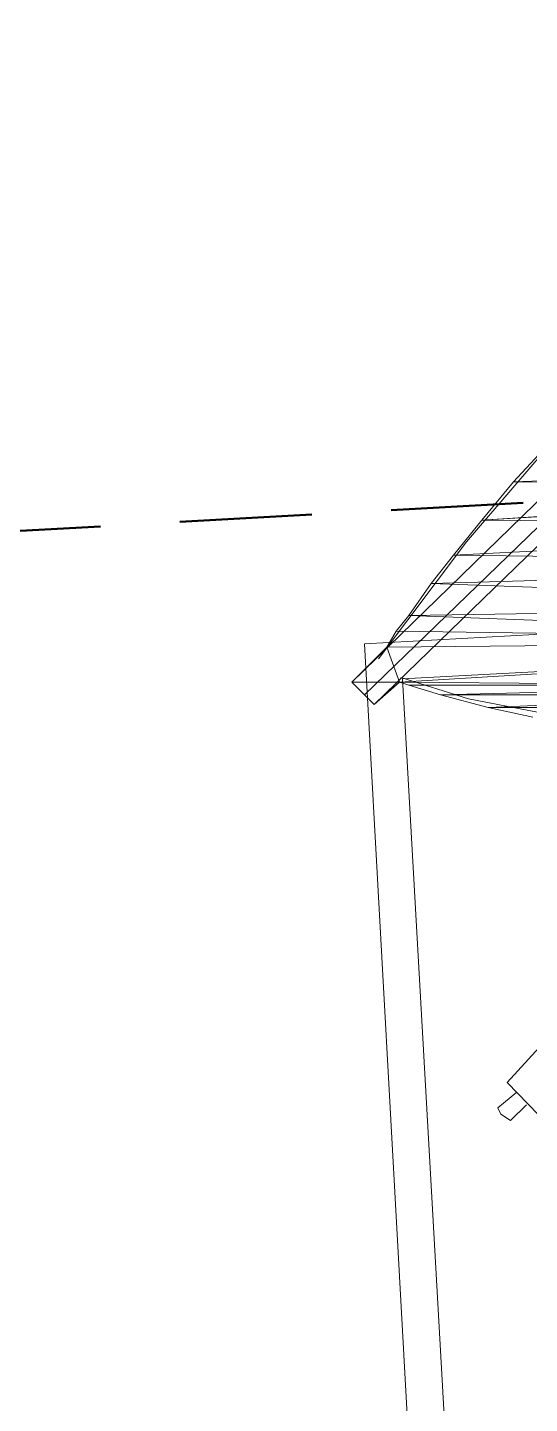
# Paper-space layout '01 Roof Support Layout' of a CAD drawing. Header units: millimetres. Extents: x 5 to 415, y 5 to 292.
# Drawn here: x 105.19 to 114.68, y 80.3 to 106.28 of the extents above; entities that cross this region are included whole.
import ezdxf

# ---------------------------------------------------------------- set-up
doc = ezdxf.new("R2010")
doc.units = ezdxf.units.MM
doc.linetypes.add('DASHED_REVIEW', pattern=[4, 2.5, -1.5])
doc.layers.add('EMBEDDED_BEAMS', color=7, linetype='Continuous')
doc.layers.add('EXISTING', color=7, linetype='Continuous')

# ---------------------------------------------------------------- blocks, each defined once
blk = doc.blocks.new('SHEET_01')
at = {"layer": 'EMBEDDED_BEAMS', "color": 7, "linetype": 'DASHED_REVIEW', "lineweight": 50}
blk.add_line((88.1, 95.84), (264.98, 105.62), dxfattribs=at)
at = {"layer": 'EXISTING', "color": 254, "linetype": 'Continuous', "lineweight": 13}
for p, q in [((124.04, 106.28), (111.32, 93.92)), ((111.56, 93.68), (124.28, 105.98)), ((124.28, 105.98), (111.56, 93.68)), ((111.74, 93.5), (124.46, 105.8)), ((115.283, 98.659), (113.488, 96.567)), ((114.38, 97.7), (115.1, 98.48)), ((124.04, 98.06), (114.38, 97.7)), ((113.78, 96.98), (114.38, 97.7)), ((114.38, 97.7), (123.86, 97.64)), ((123.86, 97.64), (113.78, 96.98)), ((113.78, 96.98), (123.86, 97.58)), ((113.78, 96.98), (113.24, 96.32)), ((113.24, 96.32), (113.78, 96.98)), ((124.52, 96.86), (113.78, 96.98)), ((113.24, 96.32), (124.52, 96.86)), ((113.488, 96.567), (111.823, 94.362)), ((113.24, 96.32), (112.82, 95.78)), ((112.82, 95.78), (113.24, 96.32)), ((112.82, 95.78), (125.18, 96.14)), ((125.18, 96.14), (113.24, 96.32)), ((111.56, 94.64), (129.98, 95.66)), ((112.82, 95.78), (112.4, 95.18)), ((112.4, 95.18), (112.82, 95.78)), ((124.34, 95.36), (112.82, 95.78)), ((112.4, 95.18), (124.34, 95.36)), ((112.4, 95.18), (112.16, 94.88)), ((112.16, 94.88), (112.4, 95.18)), ((125, 94.7), (112.4, 95.18)), ((111.98, 94.58), (112.16, 94.88)), ((112.16, 94.88), (125, 94.7)), ((112.28, 93.98), (129.26, 94.88)), ((111.32, 93.92), (111.98, 94.58)), ((112.58, 76.22), (111.56, 94.64)), ((125, 94.7), (111.98, 94.58)), ((111.98, 94.58), (112.22, 93.92)), ((112.22, 93.92), (125, 94.7)), ((111.74, 93.5), (111.32, 93.92)), ((111.32, 93.92), (112.22, 93.92)), ((112.22, 93.92), (111.32, 93.92)), ((111.32, 93.92), (111.56, 93.68)), ((112.22, 93.92), (111.74, 93.5)), ((112.22, 93.92), (120.08, 93.86)), ((112.4, 93.86), (112.22, 93.92)), ((120.08, 93.86), (112.22, 93.92)), ((112.247, 94.008), (113.524, 93.602)), ((113.24, 77), (112.28, 93.98)), ((112.4, 93.86), (120.08, 93.86)), ((113, 93.68), (112.4, 93.86)), ((120.08, 93.86), (112.4, 93.86)), ((113, 93.68), (120.08, 93.86)), ((120.08, 93.86), (113, 93.68)), ((111.56, 93.68), (111.74, 93.5)), ((119.48, 93.68), (113, 93.68)), ((113, 93.68), (113.9, 93.44)), ((113.9, 93.44), (113, 93.68)), ((113.524, 93.602), (114.832, 93.353)), ((113.9, 93.44), (119.48, 93.68)), ((113.9, 93.44), (118.58, 93.44)), ((114.74, 93.26), (113.9, 93.44)), ((118.58, 93.44), (113.9, 93.44)), ((114.26, 86.36), (114.86, 87.02)), ((117.5, 83), (114.26, 86.36)), ((114.44, 86.18), (114.08, 85.88)), ((114.08, 85.88), (114.14, 85.76)), ((114.14, 85.76), (114.32, 85.64)), ((114.32, 85.64), (114.62, 85.94))]:
    blk.add_line(p, q, dxfattribs=at)

psp = doc.layouts.new('01 Roof Support Layout')

# ---------------------------------------------------------------- block references
psp.add_blockref('SHEET_01', (0, 0))

doc.saveas('drawing.dxf')
